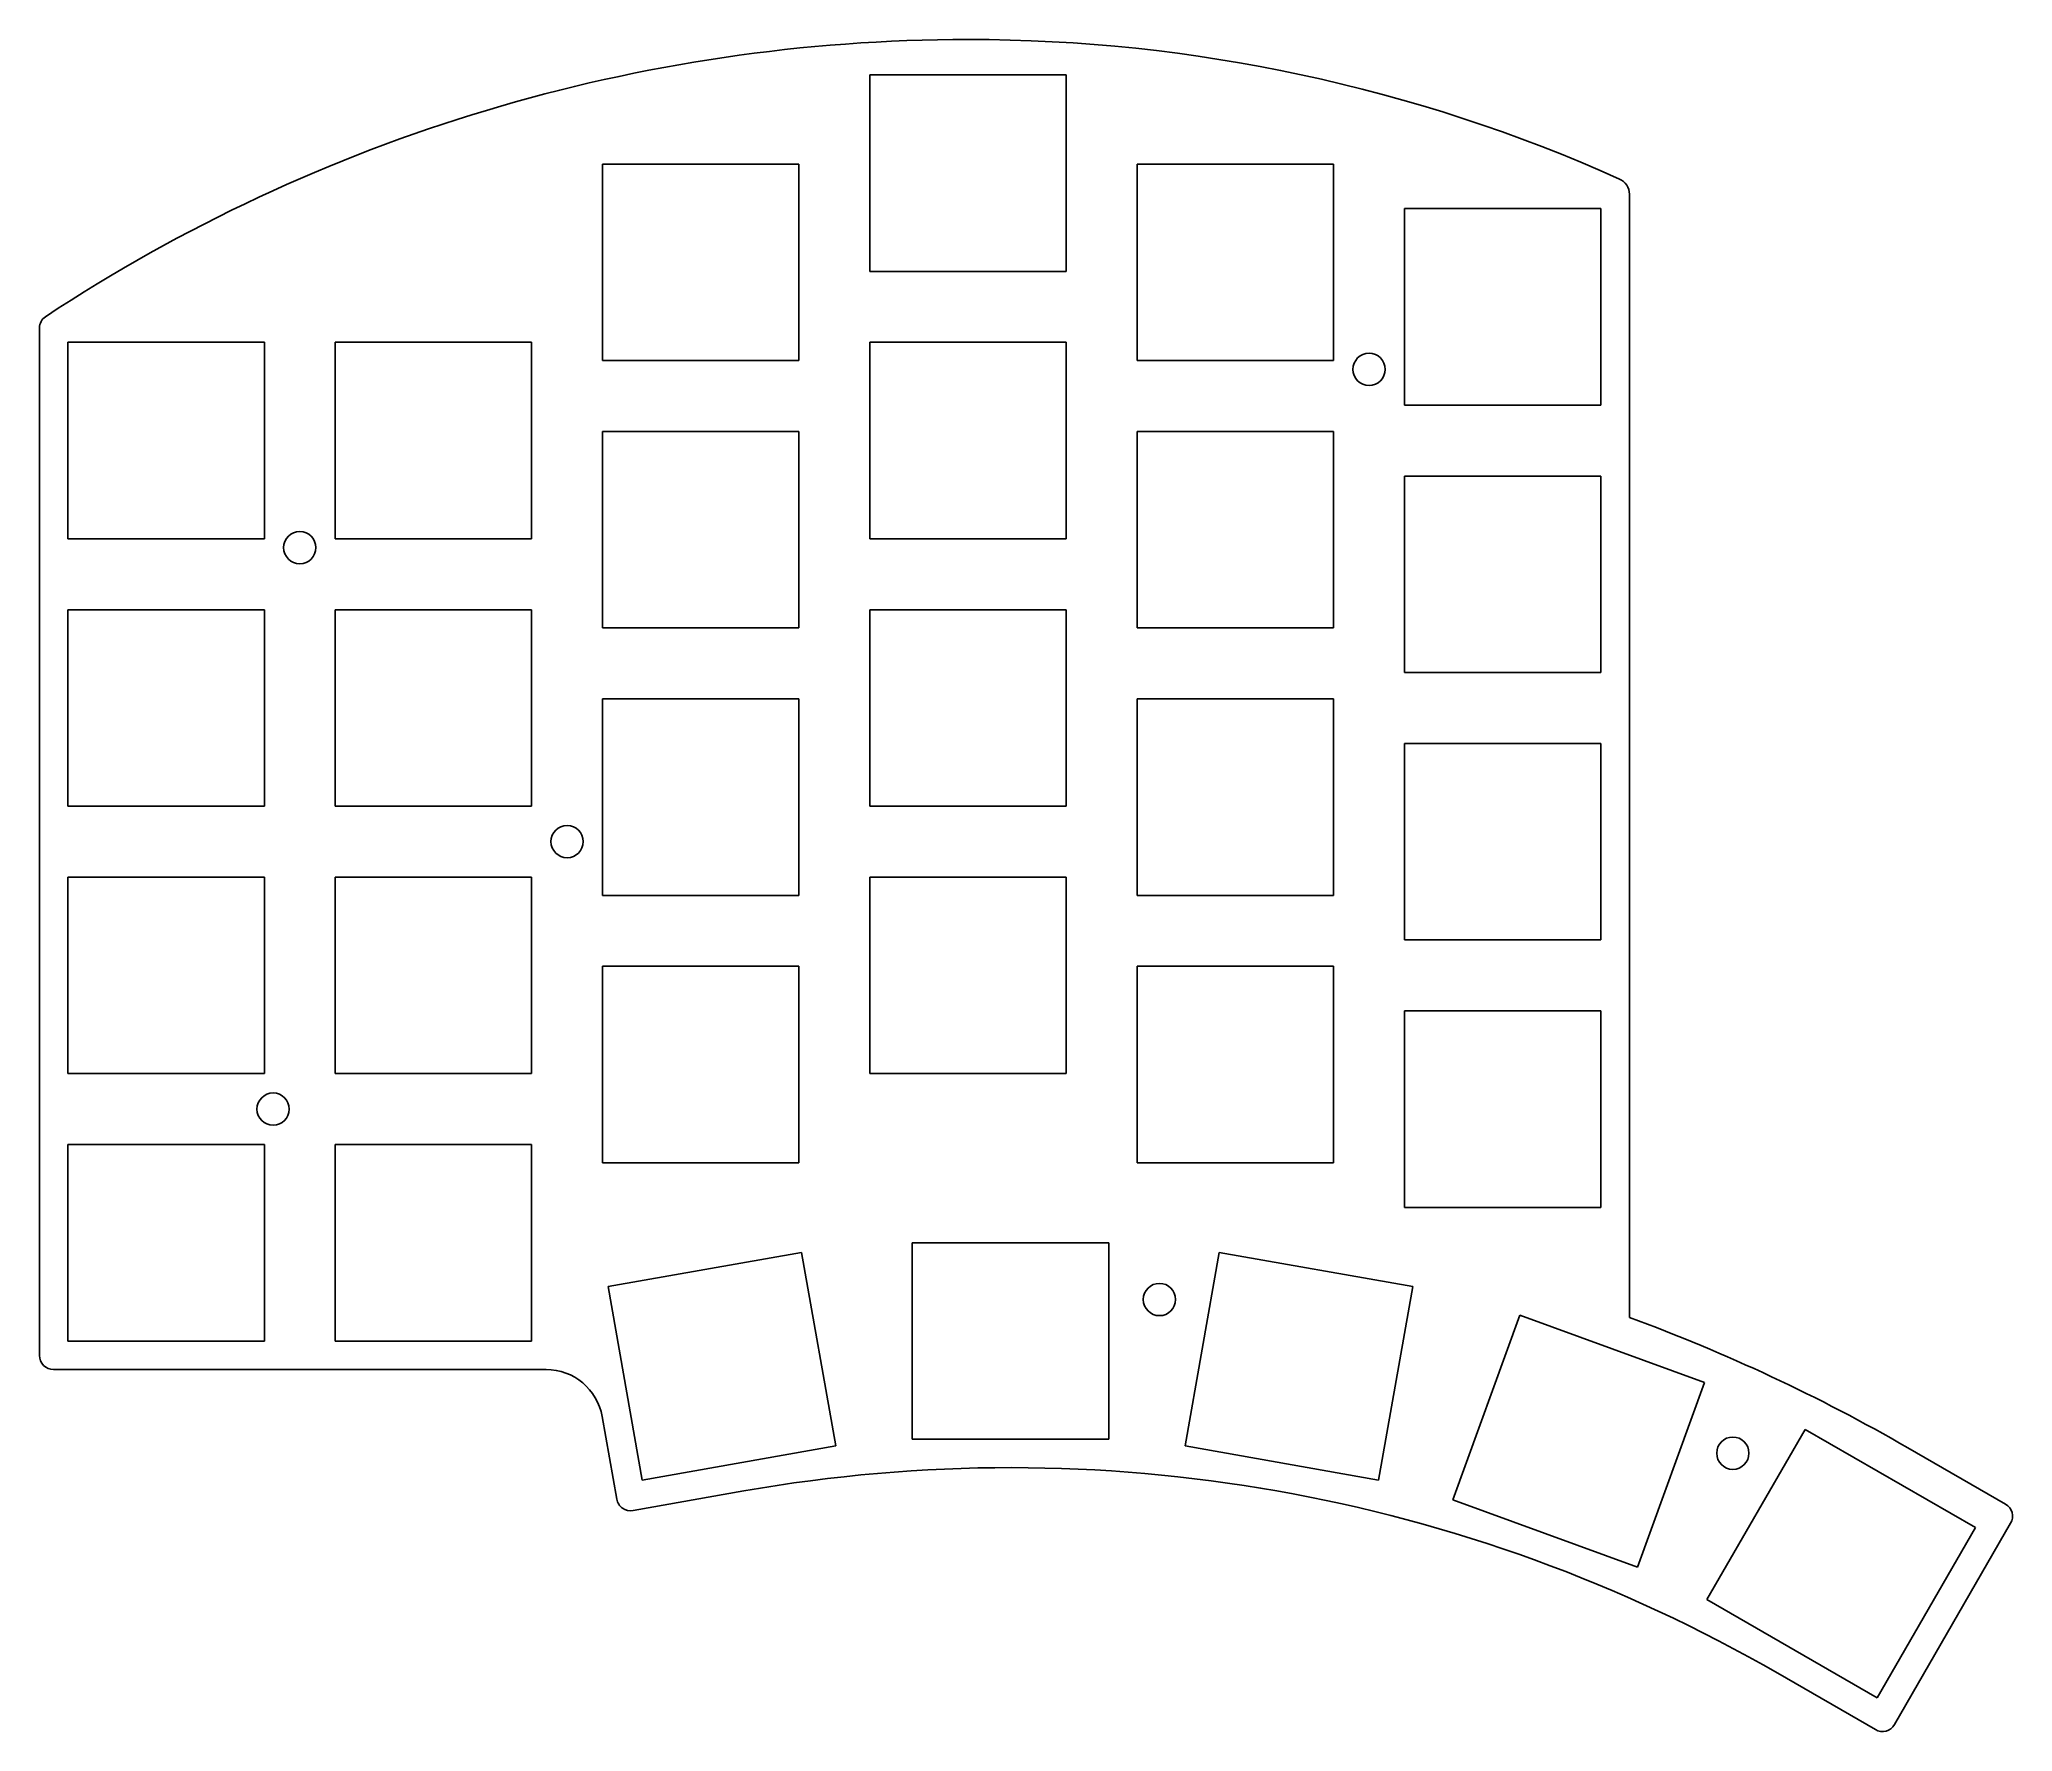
# Model space of a CAD drawing. Extents: x 34 to 174, y -156 to -36.
import ezdxf

# ---------------------------------------------------------------- set-up
doc = ezdxf.new("R2010")
doc.units = 0
doc.layers.add('Solid', color=7, linetype='CONTINUOUS')

msp = doc.modelspace()

# ---------------------------------------------------------------- linework, layer by layer
at = {"layer": 'Solid'}
for p, q in [((99.7959, -35.8686), (99.7959, -35.8686, 1.6)), ((99.7959, -35.8686), (99.7959, -35.8686, 1.6)), ((92.796, -38.3934), (106.796, -38.3934)), ((92.796, -52.3934), (92.796, -38.3934)), ((92.796, -38.3934, 1.6), (106.796, -38.3934, 1.6)), ((92.796, -52.3934, 1.6), (92.796, -38.3934, 1.6)), ((92.796, -38.3934), (92.796, -38.3934, 1.6)), ((92.796, -38.3934, 1.6), (106.796, -38.3934, 1.6)), ((92.796, -38.3934), (106.796, -38.3934)), ((92.796, -52.3934, 1.6), (92.796, -38.3934, 1.6)), ((92.796, -38.3934), (92.796, -38.3934, 1.6)), ((92.796, -52.3934), (92.796, -38.3934)), ((106.796, -38.3934), (106.796, -52.3934)), ((106.796, -38.3934, 1.6), (106.796, -52.3934, 1.6)), ((106.796, -38.3934), (106.796, -38.3934, 1.6)), ((106.796, -38.3934), (106.796, -38.3934, 1.6)), ((106.796, -38.3934, 1.6), (106.796, -52.3934, 1.6)), ((106.796, -38.3934), (106.796, -52.3934)), ((73.746, -44.7434), (73.746, -58.7434)), ((87.746, -44.7434), (73.746, -44.7434)), ((73.746, -44.7434, 1.6), (73.746, -58.7434, 1.6)), ((87.746, -44.7434, 1.6), (73.746, -44.7434, 1.6)), ((73.746, -44.7434), (73.746, -44.7434, 1.6)), ((73.746, -44.7434, 1.6), (73.746, -58.7434, 1.6)), ((73.746, -44.7434), (73.746, -58.7434)), ((87.746, -44.7434, 1.6), (73.746, -44.7434, 1.6)), ((73.746, -44.7434), (73.746, -44.7434, 1.6)), ((87.746, -44.7434), (73.746, -44.7434)), ((87.746, -58.7434), (87.746, -44.7434)), ((87.746, -58.7434, 1.6), (87.746, -44.7434, 1.6)), ((87.746, -58.7434, 1.6), (87.746, -44.7434, 1.6)), ((87.746, -44.7434), (87.746, -44.7434, 1.6)), ((87.746, -58.7434), (87.746, -44.7434)), ((87.746, -44.7434), (87.746, -44.7434, 1.6)), ((111.846, -44.7439), (125.846, -44.7439)), ((111.846, -58.7439), (111.846, -44.7439)), ((111.846, -44.7439, 1.6), (125.846, -44.7439, 1.6)), ((111.846, -58.7439, 1.6), (111.846, -44.7439, 1.6)), ((111.846, -44.7439), (111.846, -44.7439, 1.6)), ((111.846, -44.7439, 1.6), (125.846, -44.7439, 1.6)), ((111.846, -44.7439), (125.846, -44.7439)), ((111.846, -58.7439, 1.6), (111.846, -44.7439, 1.6)), ((111.846, -44.7439), (111.846, -44.7439, 1.6)), ((111.846, -58.7439), (111.846, -44.7439)), ((125.846, -44.7439), (125.846, -58.7439)), ((125.846, -44.7439, 1.6), (125.846, -58.7439, 1.6)), ((125.846, -44.7439), (125.846, -44.7439, 1.6)), ((125.846, -44.7439), (125.846, -44.7439, 1.6)), ((125.846, -44.7439, 1.6), (125.846, -58.7439, 1.6)), ((125.846, -44.7439), (125.846, -58.7439)), ((146.212, -45.8095), (146.212, -45.8095, 1.6)), ((146.212, -45.8095), (146.212, -45.8095, 1.6)), ((146.923, -46.894), (146.923, -126.913)), ((146.923, -46.894, 1.6), (146.923, -126.913, 1.6)), ((146.923, -46.894), (146.923, -46.894, 1.6)), ((146.923, -46.894), (146.923, -46.894, 1.6)), ((146.923, -46.894, 1.6), (146.923, -126.913, 1.6)), ((146.923, -46.894), (146.923, -126.913)), ((144.896, -47.9194), (130.896, -47.9194)), ((130.896, -47.9194), (130.896, -61.9194)), ((144.896, -47.9194, 1.6), (130.896, -47.9194, 1.6)), ((130.896, -47.9194, 1.6), (130.896, -61.9194, 1.6)), ((144.896, -47.9194, 1.6), (130.896, -47.9194, 1.6)), ((130.896, -47.9194), (130.896, -47.9194, 1.6)), ((144.896, -47.9194), (130.896, -47.9194)), ((130.896, -47.9194), (130.896, -47.9194, 1.6)), ((130.896, -47.9194, 1.6), (130.896, -61.9194, 1.6)), ((130.896, -47.9194), (130.896, -61.9194)), ((144.896, -61.9194), (144.896, -47.9194)), ((144.896, -61.9194, 1.6), (144.896, -47.9194, 1.6)), ((144.896, -47.9194), (144.896, -47.9194, 1.6)), ((144.896, -61.9194, 1.6), (144.896, -47.9194, 1.6)), ((144.896, -47.9194), (144.896, -47.9194, 1.6)), ((144.896, -61.9194), (144.896, -47.9194)), ((106.796, -52.3934), (92.796, -52.3934)), ((106.796, -52.3934, 1.6), (92.796, -52.3934, 1.6)), ((92.796, -52.3934), (92.796, -52.3934, 1.6)), ((106.796, -52.3934, 1.6), (92.796, -52.3934, 1.6)), ((92.796, -52.3934), (92.796, -52.3934, 1.6)), ((106.796, -52.3934), (92.796, -52.3934)), ((106.796, -52.3934), (106.796, -52.3934, 1.6)), ((106.796, -52.3934), (106.796, -52.3934, 1.6)), ((34.0408, -55.6185), (34.0408, -55.6185, 1.6)), ((34.0408, -55.6185), (34.0408, -55.6185, 1.6)), ((33.6208, -129.618), (33.6208, -56.4185)), ((33.6208, -129.618, 1.6), (33.6208, -56.4185, 1.6)), ((33.6208, -129.618, 1.6), (33.6208, -56.4185, 1.6)), ((33.6208, -56.4185), (33.6208, -56.4185, 1.6)), ((33.6208, -129.618), (33.6208, -56.4185)), ((33.6208, -56.4185), (33.6208, -56.4185, 1.6)), ((35.646, -57.4434), (35.646, -71.4434)), ((49.646, -57.4434), (35.646, -57.4434)), ((35.646, -57.4434, 1.6), (35.646, -71.4434, 1.6)), ((49.646, -57.4434, 1.6), (35.646, -57.4434, 1.6)), ((49.646, -57.4434, 1.6), (35.646, -57.4434, 1.6)), ((35.646, -57.4434), (35.646, -57.4434, 1.6)), ((49.646, -57.4434), (35.646, -57.4434)), ((35.646, -57.4434), (35.646, -57.4434, 1.6)), ((35.646, -57.4434, 1.6), (35.646, -71.4434, 1.6)), ((35.646, -57.4434), (35.646, -71.4434)), ((49.646, -71.4434), (49.646, -57.4434)), ((49.646, -71.4434, 1.6), (49.646, -57.4434, 1.6)), ((49.646, -71.4434, 1.6), (49.646, -57.4434, 1.6)), ((49.646, -57.4434), (49.646, -57.4434, 1.6)), ((49.646, -71.4434), (49.646, -57.4434)), ((49.646, -57.4434), (49.646, -57.4434, 1.6)), ((68.696, -57.4434), (54.696, -57.4434)), ((54.696, -57.4434), (54.696, -71.4434)), ((68.696, -57.4434, 1.6), (54.696, -57.4434, 1.6)), ((54.696, -57.4434, 1.6), (54.696, -71.4434, 1.6)), ((68.696, -57.4434, 1.6), (54.696, -57.4434, 1.6)), ((54.696, -57.4434), (54.696, -57.4434, 1.6)), ((68.696, -57.4434), (54.696, -57.4434)), ((54.696, -57.4434), (54.696, -57.4434, 1.6)), ((54.696, -57.4434, 1.6), (54.696, -71.4434, 1.6)), ((54.696, -57.4434), (54.696, -71.4434)), ((68.696, -71.4434), (68.696, -57.4434)), ((68.696, -71.4434, 1.6), (68.696, -57.4434, 1.6)), ((68.696, -57.4434), (68.696, -57.4434, 1.6)), ((68.696, -71.4434, 1.6), (68.696, -57.4434, 1.6)), ((68.696, -57.4434), (68.696, -57.4434, 1.6)), ((68.696, -71.4434), (68.696, -57.4434)), ((92.796, -57.4434), (92.796, -71.4434)), ((106.796, -57.4434), (92.796, -57.4434)), ((92.796, -57.4434, 1.6), (92.796, -71.4434, 1.6)), ((106.796, -57.4434, 1.6), (92.796, -57.4434, 1.6)), ((92.796, -57.4434), (92.796, -57.4434, 1.6)), ((92.796, -57.4434, 1.6), (92.796, -71.4434, 1.6)), ((92.796, -57.4434), (92.796, -71.4434)), ((106.796, -57.4434, 1.6), (92.796, -57.4434, 1.6)), ((92.796, -57.4434), (92.796, -57.4434, 1.6)), ((106.796, -57.4434), (92.796, -57.4434)), ((106.796, -71.4434), (106.796, -57.4434)), ((106.796, -71.4434, 1.6), (106.796, -57.4434, 1.6)), ((106.796, -71.4434, 1.6), (106.796, -57.4434, 1.6)), ((106.796, -57.4434), (106.796, -57.4434, 1.6)), ((106.796, -71.4434), (106.796, -57.4434)), ((106.796, -57.4434), (106.796, -57.4434, 1.6)), ((73.746, -58.7434), (87.746, -58.7434)), ((73.746, -58.7434, 1.6), (87.746, -58.7434, 1.6)), ((73.746, -58.7434), (73.746, -58.7434, 1.6)), ((73.746, -58.7434), (73.746, -58.7434, 1.6)), ((73.746, -58.7434, 1.6), (87.746, -58.7434, 1.6)), ((73.746, -58.7434), (87.746, -58.7434)), ((87.746, -58.7434), (87.746, -58.7434, 1.6)), ((87.746, -58.7434), (87.746, -58.7434, 1.6)), ((125.846, -58.7439), (111.846, -58.7439)), ((125.846, -58.7439, 1.6), (111.846, -58.7439, 1.6)), ((111.846, -58.7439), (111.846, -58.7439, 1.6)), ((125.846, -58.7439, 1.6), (111.846, -58.7439, 1.6)), ((111.846, -58.7439), (111.846, -58.7439, 1.6)), ((125.846, -58.7439), (111.846, -58.7439)), ((125.846, -58.7439), (125.846, -58.7439, 1.6)), ((125.846, -58.7439), (125.846, -58.7439, 1.6)), ((129.521, -59.3694), (129.521, -59.3694, 1.6)), ((129.521, -59.3694), (129.521, -59.3694, 1.6)), ((130.896, -61.9194), (144.896, -61.9194)), ((130.896, -61.9194, 1.6), (144.896, -61.9194, 1.6)), ((130.896, -61.9194), (130.896, -61.9194, 1.6)), ((130.896, -61.9194), (130.896, -61.9194, 1.6)), ((130.896, -61.9194, 1.6), (144.896, -61.9194, 1.6)), ((130.896, -61.9194), (144.896, -61.9194)), ((144.896, -61.9194), (144.896, -61.9194, 1.6)), ((144.896, -61.9194), (144.896, -61.9194, 1.6)), ((87.746, -63.7934), (73.746, -63.7934)), ((73.746, -63.7934), (73.746, -77.7934)), ((87.746, -63.7934, 1.6), (73.746, -63.7934, 1.6)), ((73.746, -63.7934, 1.6), (73.746, -77.7934, 1.6)), ((87.746, -63.7934, 1.6), (73.746, -63.7934, 1.6)), ((73.746, -63.7934), (73.746, -63.7934, 1.6)), ((87.746, -63.7934), (73.746, -63.7934)), ((73.746, -63.7934), (73.746, -63.7934, 1.6)), ((73.746, -63.7934, 1.6), (73.746, -77.7934, 1.6)), ((73.746, -63.7934), (73.746, -77.7934)), ((87.746, -77.7934), (87.746, -63.7934)), ((87.746, -77.7934, 1.6), (87.746, -63.7934, 1.6)), ((87.746, -63.7934), (87.746, -63.7934, 1.6)), ((87.746, -77.7934, 1.6), (87.746, -63.7934, 1.6)), ((87.746, -63.7934), (87.746, -63.7934, 1.6)), ((87.746, -77.7934), (87.746, -63.7934)), ((111.846, -63.7939), (111.846, -77.7939)), ((125.846, -63.7939), (111.846, -63.7939)), ((111.846, -63.7939, 1.6), (111.846, -77.7939, 1.6)), ((125.846, -63.7939, 1.6), (111.846, -63.7939, 1.6)), ((111.846, -63.7939), (111.846, -63.7939, 1.6)), ((111.846, -63.7939, 1.6), (111.846, -77.7939, 1.6)), ((111.846, -63.7939), (111.846, -77.7939)), ((125.846, -63.7939, 1.6), (111.846, -63.7939, 1.6)), ((111.846, -63.7939), (111.846, -63.7939, 1.6)), ((125.846, -63.7939), (111.846, -63.7939)), ((125.846, -77.7939), (125.846, -63.7939)), ((125.846, -77.7939, 1.6), (125.846, -63.7939, 1.6)), ((125.846, -77.7939, 1.6), (125.846, -63.7939, 1.6)), ((125.846, -63.7939), (125.846, -63.7939, 1.6)), ((125.846, -77.7939), (125.846, -63.7939)), ((125.846, -63.7939), (125.846, -63.7939, 1.6)), ((144.896, -66.9694), (130.896, -66.9694)), ((130.896, -66.9694), (130.896, -80.9694)), ((144.896, -66.9694, 1.6), (130.896, -66.9694, 1.6)), ((130.896, -66.9694, 1.6), (130.896, -80.9694, 1.6)), ((144.896, -66.9694, 1.6), (130.896, -66.9694, 1.6)), ((130.896, -66.9694), (130.896, -66.9694, 1.6)), ((144.896, -66.9694), (130.896, -66.9694)), ((130.896, -66.9694), (130.896, -66.9694, 1.6)), ((130.896, -66.9694, 1.6), (130.896, -80.9694, 1.6)), ((130.896, -66.9694), (130.896, -80.9694)), ((144.896, -80.9694), (144.896, -66.9694)), ((144.896, -80.9694, 1.6), (144.896, -66.9694, 1.6)), ((144.896, -66.9694), (144.896, -66.9694, 1.6)), ((144.896, -80.9694, 1.6), (144.896, -66.9694, 1.6)), ((144.896, -66.9694), (144.896, -66.9694, 1.6)), ((144.896, -80.9694), (144.896, -66.9694)), ((35.646, -71.4434), (49.646, -71.4434)), ((35.646, -71.4434, 1.6), (49.646, -71.4434, 1.6)), ((35.646, -71.4434), (35.646, -71.4434, 1.6)), ((35.646, -71.4434, 1.6), (49.646, -71.4434, 1.6)), ((35.646, -71.4434), (49.646, -71.4434)), ((35.646, -71.4434), (35.646, -71.4434, 1.6)), ((49.646, -71.4434), (49.646, -71.4434, 1.6)), ((49.646, -71.4434), (49.646, -71.4434, 1.6)), ((54.696, -71.4434), (68.696, -71.4434)), ((54.696, -71.4434, 1.6), (68.696, -71.4434, 1.6)), ((54.696, -71.4434), (54.696, -71.4434, 1.6)), ((54.696, -71.4434), (54.696, -71.4434, 1.6)), ((54.696, -71.4434, 1.6), (68.696, -71.4434, 1.6)), ((54.696, -71.4434), (68.696, -71.4434)), ((68.696, -71.4434), (68.696, -71.4434, 1.6)), ((68.696, -71.4434), (68.696, -71.4434, 1.6)), ((92.796, -71.4434), (106.796, -71.4434)), ((92.796, -71.4434, 1.6), (106.796, -71.4434, 1.6)), ((92.796, -71.4434), (92.796, -71.4434, 1.6)), ((92.796, -71.4434), (92.796, -71.4434, 1.6)), ((92.796, -71.4434, 1.6), (106.796, -71.4434, 1.6)), ((92.796, -71.4434), (106.796, -71.4434)), ((106.796, -71.4434), (106.796, -71.4434, 1.6)), ((106.796, -71.4434), (106.796, -71.4434, 1.6)), ((53.321, -72.0684), (53.321, -72.0684, 1.6)), ((53.321, -72.0684), (53.321, -72.0684, 1.6)), ((35.646, -76.4934), (35.646, -90.4934)), ((49.646, -76.4934), (35.646, -76.4934)), ((35.646, -76.4934, 1.6), (35.646, -90.4934, 1.6)), ((49.646, -76.4934, 1.6), (35.646, -76.4934, 1.6)), ((49.646, -76.4934, 1.6), (35.646, -76.4934, 1.6)), ((35.646, -76.4934), (35.646, -76.4934, 1.6)), ((49.646, -76.4934), (35.646, -76.4934)), ((35.646, -76.4934), (35.646, -76.4934, 1.6)), ((35.646, -76.4934, 1.6), (35.646, -90.4934, 1.6)), ((35.646, -76.4934), (35.646, -90.4934)), ((49.646, -90.4934), (49.646, -76.4934)), ((49.646, -90.4934, 1.6), (49.646, -76.4934, 1.6)), ((49.646, -90.4934, 1.6), (49.646, -76.4934, 1.6)), ((49.646, -76.4934), (49.646, -76.4934, 1.6)), ((49.646, -90.4934), (49.646, -76.4934)), ((49.646, -76.4934), (49.646, -76.4934, 1.6)), ((54.696, -76.4934), (54.696, -90.4934)), ((68.696, -76.4934), (54.696, -76.4934)), ((54.696, -76.4934, 1.6), (54.696, -90.4934, 1.6)), ((68.696, -76.4934, 1.6), (54.696, -76.4934, 1.6)), ((68.696, -76.4934, 1.6), (54.696, -76.4934, 1.6)), ((54.696, -76.4934), (54.696, -76.4934, 1.6)), ((68.696, -76.4934), (54.696, -76.4934)), ((54.696, -76.4934), (54.696, -76.4934, 1.6)), ((54.696, -76.4934, 1.6), (54.696, -90.4934, 1.6)), ((54.696, -76.4934), (54.696, -90.4934)), ((68.696, -90.4934), (68.696, -76.4934)), ((68.696, -90.4934, 1.6), (68.696, -76.4934, 1.6)), ((68.696, -90.4934, 1.6), (68.696, -76.4934, 1.6)), ((68.696, -76.4934), (68.696, -76.4934, 1.6)), ((68.696, -90.4934), (68.696, -76.4934)), ((68.696, -76.4934), (68.696, -76.4934, 1.6)), ((106.796, -76.4934), (92.796, -76.4934)), ((92.796, -76.4934), (92.796, -90.4934)), ((106.796, -76.4934, 1.6), (92.796, -76.4934, 1.6)), ((92.796, -76.4934, 1.6), (92.796, -90.4934, 1.6)), ((106.796, -76.4934, 1.6), (92.796, -76.4934, 1.6)), ((92.796, -76.4934), (92.796, -76.4934, 1.6)), ((106.796, -76.4934), (92.796, -76.4934)), ((92.796, -76.4934), (92.796, -76.4934, 1.6)), ((92.796, -76.4934, 1.6), (92.796, -90.4934, 1.6)), ((92.796, -76.4934), (92.796, -90.4934)), ((106.796, -90.4934), (106.796, -76.4934)), ((106.796, -90.4934, 1.6), (106.796, -76.4934, 1.6)), ((106.796, -76.4934), (106.796, -76.4934, 1.6)), ((106.796, -90.4934, 1.6), (106.796, -76.4934, 1.6)), ((106.796, -76.4934), (106.796, -76.4934, 1.6)), ((106.796, -90.4934), (106.796, -76.4934)), ((73.746, -77.7934), (87.746, -77.7934)), ((73.746, -77.7934, 1.6), (87.746, -77.7934, 1.6)), ((73.746, -77.7934), (73.746, -77.7934, 1.6)), ((73.746, -77.7934), (73.746, -77.7934, 1.6)), ((73.746, -77.7934, 1.6), (87.746, -77.7934, 1.6)), ((73.746, -77.7934), (87.746, -77.7934)), ((87.746, -77.7934), (87.746, -77.7934, 1.6)), ((87.746, -77.7934), (87.746, -77.7934, 1.6)), ((111.846, -77.7939), (125.846, -77.7939)), ((111.846, -77.7939, 1.6), (125.846, -77.7939, 1.6)), ((111.846, -77.7939), (111.846, -77.7939, 1.6)), ((111.846, -77.7939), (111.846, -77.7939, 1.6)), ((111.846, -77.7939, 1.6), (125.846, -77.7939, 1.6)), ((111.846, -77.7939), (125.846, -77.7939)), ((125.846, -77.7939), (125.846, -77.7939, 1.6)), ((125.846, -77.7939), (125.846, -77.7939, 1.6)), ((130.896, -80.9694), (144.896, -80.9694)), ((130.896, -80.9694, 1.6), (144.896, -80.9694, 1.6)), ((130.896, -80.9694), (130.896, -80.9694, 1.6)), ((130.896, -80.9694), (130.896, -80.9694, 1.6)), ((130.896, -80.9694, 1.6), (144.896, -80.9694, 1.6)), ((130.896, -80.9694), (144.896, -80.9694)), ((144.896, -80.9694), (144.896, -80.9694, 1.6)), ((144.896, -80.9694), (144.896, -80.9694, 1.6)), ((87.746, -82.8434), (73.746, -82.8434)), ((73.746, -82.8434), (73.746, -96.8434)), ((87.746, -82.8434, 1.6), (73.746, -82.8434, 1.6)), ((73.746, -82.8434, 1.6), (73.746, -96.8434, 1.6)), ((87.746, -82.8434, 1.6), (73.746, -82.8434, 1.6)), ((73.746, -82.8434), (73.746, -82.8434, 1.6)), ((87.746, -82.8434), (73.746, -82.8434)), ((73.746, -82.8434), (73.746, -82.8434, 1.6)), ((73.746, -82.8434, 1.6), (73.746, -96.8434, 1.6)), ((73.746, -82.8434), (73.746, -96.8434)), ((87.746, -96.8434), (87.746, -82.8434)), ((87.746, -96.8434, 1.6), (87.746, -82.8434, 1.6)), ((87.746, -82.8434), (87.746, -82.8434, 1.6)), ((87.746, -96.8434, 1.6), (87.746, -82.8434, 1.6)), ((87.746, -82.8434), (87.746, -82.8434, 1.6)), ((87.746, -96.8434), (87.746, -82.8434)), ((111.846, -82.8434), (111.846, -96.8434)), ((125.846, -82.8434), (111.846, -82.8434)), ((111.846, -82.8434, 1.6), (111.846, -96.8434, 1.6)), ((125.846, -82.8434, 1.6), (111.846, -82.8434, 1.6)), ((111.846, -82.8434), (111.846, -82.8434, 1.6)), ((111.846, -82.8434, 1.6), (111.846, -96.8434, 1.6)), ((111.846, -82.8434), (111.846, -96.8434)), ((125.846, -82.8434, 1.6), (111.846, -82.8434, 1.6)), ((111.846, -82.8434), (111.846, -82.8434, 1.6)), ((125.846, -82.8434), (111.846, -82.8434)), ((125.846, -96.8434), (125.846, -82.8434)), ((125.846, -96.8434, 1.6), (125.846, -82.8434, 1.6)), ((125.846, -96.8434, 1.6), (125.846, -82.8434, 1.6)), ((125.846, -82.8434), (125.846, -82.8434, 1.6)), ((125.846, -96.8434), (125.846, -82.8434)), ((125.846, -82.8434), (125.846, -82.8434, 1.6)), ((130.896, -100.018), (130.896, -86.0184)), ((130.896, -86.0184), (144.896, -86.0184)), ((130.896, -100.018, 1.6), (130.896, -86.0184, 1.6)), ((130.896, -86.0184, 1.6), (144.896, -86.0184, 1.6)), ((130.896, -86.0184), (130.896, -86.0184, 1.6)), ((130.896, -86.0184, 1.6), (144.896, -86.0184, 1.6)), ((130.896, -86.0184), (144.896, -86.0184)), ((130.896, -100.018, 1.6), (130.896, -86.0184, 1.6)), ((130.896, -86.0184), (130.896, -86.0184, 1.6)), ((130.896, -100.018), (130.896, -86.0184)), ((144.896, -86.0184), (144.896, -100.018)), ((144.896, -86.0184, 1.6), (144.896, -100.018, 1.6)), ((144.896, -86.0184), (144.896, -86.0184, 1.6)), ((144.896, -86.0184, 1.6), (144.896, -100.018, 1.6)), ((144.896, -86.0184), (144.896, -100.018)), ((144.896, -86.0184), (144.896, -86.0184, 1.6)), ((35.646, -90.4934), (49.646, -90.4934)), ((35.646, -90.4934, 1.6), (49.646, -90.4934, 1.6)), ((35.646, -90.4934), (35.646, -90.4934, 1.6)), ((35.646, -90.4934, 1.6), (49.646, -90.4934, 1.6)), ((35.646, -90.4934), (49.646, -90.4934)), ((35.646, -90.4934), (35.646, -90.4934, 1.6)), ((49.646, -90.4934), (49.646, -90.4934, 1.6)), ((49.646, -90.4934), (49.646, -90.4934, 1.6)), ((54.696, -90.4934), (68.696, -90.4934)), ((54.696, -90.4934, 1.6), (68.696, -90.4934, 1.6)), ((54.696, -90.4934), (54.696, -90.4934, 1.6)), ((54.696, -90.4934, 1.6), (68.696, -90.4934, 1.6)), ((54.696, -90.4934), (68.696, -90.4934)), ((54.696, -90.4934), (54.696, -90.4934, 1.6)), ((68.696, -90.4934), (68.696, -90.4934, 1.6)), ((68.696, -90.4934), (68.696, -90.4934, 1.6)), ((92.796, -90.4934), (106.796, -90.4934)), ((92.796, -90.4934, 1.6), (106.796, -90.4934, 1.6)), ((92.796, -90.4934), (92.796, -90.4934, 1.6)), ((92.796, -90.4934), (92.796, -90.4934, 1.6)), ((92.796, -90.4934, 1.6), (106.796, -90.4934, 1.6)), ((92.796, -90.4934), (106.796, -90.4934)), ((106.796, -90.4934), (106.796, -90.4934, 1.6)), ((106.796, -90.4934), (106.796, -90.4934, 1.6)), ((72.3714, -93.0119), (72.3714, -93.0119, 1.6)), ((72.3714, -93.0119), (72.3714, -93.0119, 1.6)), ((49.646, -95.5434), (35.646, -95.5434)), ((35.646, -95.5434), (35.646, -109.543)), ((49.646, -95.5434, 1.6), (35.646, -95.5434, 1.6)), ((35.646, -95.5434, 1.6), (35.646, -109.543, 1.6)), ((49.646, -95.5434, 1.6), (35.646, -95.5434, 1.6)), ((35.646, -95.5434), (35.646, -95.5434, 1.6)), ((49.646, -95.5434), (35.646, -95.5434)), ((35.646, -95.5434), (35.646, -95.5434, 1.6)), ((35.646, -95.5434, 1.6), (35.646, -109.543, 1.6)), ((35.646, -95.5434), (35.646, -109.543)), ((49.646, -109.543), (49.646, -95.5434)), ((49.646, -109.543, 1.6), (49.646, -95.5434, 1.6)), ((49.646, -95.5434), (49.646, -95.5434, 1.6)), ((49.646, -109.543, 1.6), (49.646, -95.5434, 1.6)), ((49.646, -95.5434), (49.646, -95.5434, 1.6)), ((49.646, -109.543), (49.646, -95.5434)), ((54.696, -109.543), (54.696, -95.5434)), ((54.696, -95.5434), (68.696, -95.5434)), ((54.696, -109.543, 1.6), (54.696, -95.5434, 1.6)), ((54.696, -95.5434, 1.6), (68.696, -95.5434, 1.6)), ((54.696, -95.5434), (54.696, -95.5434, 1.6)), ((54.696, -95.5434, 1.6), (68.696, -95.5434, 1.6)), ((54.696, -95.5434), (68.696, -95.5434)), ((54.696, -109.543, 1.6), (54.696, -95.5434, 1.6)), ((54.696, -95.5434), (54.696, -95.5434, 1.6)), ((54.696, -109.543), (54.696, -95.5434)), ((68.696, -95.5434), (68.696, -109.543)), ((68.696, -95.5434, 1.6), (68.696, -109.543, 1.6)), ((68.696, -95.5434), (68.696, -95.5434, 1.6)), ((68.696, -95.5434, 1.6), (68.696, -109.543, 1.6)), ((68.696, -95.5434), (68.696, -109.543)), ((68.696, -95.5434), (68.696, -95.5434, 1.6)), ((92.796, -95.5434), (92.796, -109.543)), ((106.796, -95.5434), (92.796, -95.5434)), ((92.796, -95.5434, 1.6), (92.796, -109.543, 1.6)), ((106.796, -95.5434, 1.6), (92.796, -95.5434, 1.6)), ((92.796, -95.5434), (92.796, -95.5434, 1.6)), ((92.796, -95.5434, 1.6), (92.796, -109.543, 1.6)), ((92.796, -95.5434), (92.796, -109.543)), ((106.796, -95.5434, 1.6), (92.796, -95.5434, 1.6)), ((92.796, -95.5434), (92.796, -95.5434, 1.6)), ((106.796, -95.5434), (92.796, -95.5434)), ((106.796, -109.543), (106.796, -95.5434)), ((106.796, -109.543, 1.6), (106.796, -95.5434, 1.6)), ((106.796, -109.543, 1.6), (106.796, -95.5434, 1.6)), ((106.796, -95.5434), (106.796, -95.5434, 1.6)), ((106.796, -109.543), (106.796, -95.5434)), ((106.796, -95.5434), (106.796, -95.5434, 1.6)), ((73.746, -96.8434), (87.746, -96.8434)), ((73.746, -96.8434, 1.6), (87.746, -96.8434, 1.6)), ((73.746, -96.8434), (73.746, -96.8434, 1.6)), ((73.746, -96.8434), (73.746, -96.8434, 1.6)), ((73.746, -96.8434, 1.6), (87.746, -96.8434, 1.6)), ((73.746, -96.8434), (87.746, -96.8434)), ((87.746, -96.8434), (87.746, -96.8434, 1.6)), ((87.746, -96.8434), (87.746, -96.8434, 1.6)), ((111.846, -96.8434), (125.846, -96.8434)), ((111.846, -96.8434, 1.6), (125.846, -96.8434, 1.6)), ((111.846, -96.8434), (111.846, -96.8434, 1.6)), ((111.846, -96.8434), (111.846, -96.8434, 1.6)), ((111.846, -96.8434, 1.6), (125.846, -96.8434, 1.6)), ((111.846, -96.8434), (125.846, -96.8434)), ((125.846, -96.8434), (125.846, -96.8434, 1.6)), ((125.846, -96.8434), (125.846, -96.8434, 1.6)), ((144.896, -100.018), (130.896, -100.018)), ((144.896, -100.018, 1.6), (130.896, -100.018, 1.6)), ((130.896, -100.018), (130.896, -100.018, 1.6)), ((144.896, -100.018, 1.6), (130.896, -100.018, 1.6)), ((130.896, -100.018), (130.896, -100.018, 1.6)), ((144.896, -100.018), (130.896, -100.018)), ((144.896, -100.018), (144.896, -100.018, 1.6)), ((144.896, -100.018), (144.896, -100.018, 1.6)), ((73.746, -115.893), (73.746, -101.893)), ((73.746, -101.893), (87.746, -101.893)), ((73.746, -115.893, 1.6), (73.746, -101.893, 1.6)), ((73.746, -101.893, 1.6), (87.746, -101.893, 1.6)), ((73.746, -101.893), (73.746, -101.893, 1.6)), ((73.746, -101.893, 1.6), (87.746, -101.893, 1.6)), ((73.746, -101.893), (87.746, -101.893)), ((73.746, -115.893, 1.6), (73.746, -101.893, 1.6)), ((73.746, -101.893), (73.746, -101.893, 1.6)), ((73.746, -115.893), (73.746, -101.893)), ((87.746, -101.893), (87.746, -115.893)), ((87.746, -101.893, 1.6), (87.746, -115.893, 1.6)), ((87.746, -101.893), (87.746, -101.893, 1.6)), ((87.746, -101.893, 1.6), (87.746, -115.893, 1.6)), ((87.746, -101.893), (87.746, -115.893)), ((87.746, -101.893), (87.746, -101.893, 1.6)), ((111.846, -101.893), (111.846, -115.893)), ((125.846, -101.893), (111.846, -101.893)), ((111.846, -101.893, 1.6), (111.846, -115.893, 1.6)), ((125.846, -101.893, 1.6), (111.846, -101.893, 1.6)), ((125.846, -101.893, 1.6), (111.846, -101.893, 1.6)), ((111.846, -101.893), (111.846, -101.893, 1.6)), ((125.846, -101.893), (111.846, -101.893)), ((111.846, -101.893), (111.846, -101.893, 1.6)), ((111.846, -101.893, 1.6), (111.846, -115.893, 1.6)), ((111.846, -101.893), (111.846, -115.893)), ((125.846, -115.893), (125.846, -101.893)), ((125.846, -115.893, 1.6), (125.846, -101.893, 1.6)), ((125.846, -115.893, 1.6), (125.846, -101.893, 1.6)), ((125.846, -101.893), (125.846, -101.893, 1.6)), ((125.846, -115.893), (125.846, -101.893)), ((125.846, -101.893), (125.846, -101.893, 1.6)), ((144.896, -105.068), (130.896, -105.068)), ((130.896, -105.068), (130.896, -119.068)), ((144.896, -105.068, 1.6), (130.896, -105.068, 1.6)), ((130.896, -105.068, 1.6), (130.896, -119.068, 1.6)), ((144.896, -105.068, 1.6), (130.896, -105.068, 1.6)), ((130.896, -105.068), (130.896, -105.068, 1.6)), ((144.896, -105.068), (130.896, -105.068)), ((130.896, -105.068), (130.896, -105.068, 1.6)), ((130.896, -105.068, 1.6), (130.896, -119.068, 1.6)), ((130.896, -105.068), (130.896, -119.068)), ((144.896, -119.068), (144.896, -105.068)), ((144.896, -119.068, 1.6), (144.896, -105.068, 1.6)), ((144.896, -105.068), (144.896, -105.068, 1.6)), ((144.896, -119.068, 1.6), (144.896, -105.068, 1.6)), ((144.896, -105.068), (144.896, -105.068, 1.6)), ((144.896, -119.068), (144.896, -105.068)), ((35.646, -109.543), (49.646, -109.543)), ((35.646, -109.543, 1.6), (49.646, -109.543, 1.6)), ((35.646, -109.543), (35.646, -109.543, 1.6)), ((35.646, -109.543), (35.646, -109.543, 1.6)), ((35.646, -109.543, 1.6), (49.646, -109.543, 1.6)), ((35.646, -109.543), (49.646, -109.543)), ((49.646, -109.543), (49.646, -109.543, 1.6)), ((49.646, -109.543), (49.646, -109.543, 1.6)), ((68.696, -109.543), (54.696, -109.543)), ((68.696, -109.543, 1.6), (54.696, -109.543, 1.6)), ((68.696, -109.543, 1.6), (54.696, -109.543, 1.6)), ((54.696, -109.543), (54.696, -109.543, 1.6)), ((68.696, -109.543), (54.696, -109.543)), ((54.696, -109.543), (54.696, -109.543, 1.6)), ((68.696, -109.543), (68.696, -109.543, 1.6)), ((68.696, -109.543), (68.696, -109.543, 1.6)), ((92.796, -109.543), (106.796, -109.543)), ((92.796, -109.543, 1.6), (106.796, -109.543, 1.6)), ((92.796, -109.543), (92.796, -109.543, 1.6)), ((92.796, -109.543), (92.796, -109.543, 1.6)), ((92.796, -109.543, 1.6), (106.796, -109.543, 1.6)), ((92.796, -109.543), (106.796, -109.543)), ((106.796, -109.543), (106.796, -109.543, 1.6)), ((106.796, -109.543), (106.796, -109.543, 1.6)), ((51.421, -112.068), (51.421, -112.068, 1.6)), ((51.421, -112.068), (51.421, -112.068, 1.6)), ((35.646, -128.593), (35.646, -114.593)), ((35.646, -114.593), (49.646, -114.593)), ((35.646, -128.593, 1.6), (35.646, -114.593, 1.6)), ((35.646, -114.593, 1.6), (49.646, -114.593, 1.6)), ((35.646, -114.593), (35.646, -114.593, 1.6)), ((35.646, -114.593, 1.6), (49.646, -114.593, 1.6)), ((35.646, -114.593), (49.646, -114.593)), ((35.646, -128.593, 1.6), (35.646, -114.593, 1.6)), ((35.646, -114.593), (35.646, -114.593, 1.6)), ((35.646, -128.593), (35.646, -114.593)), ((49.646, -114.593), (49.646, -128.593)), ((49.646, -114.593, 1.6), (49.646, -128.593, 1.6)), ((49.646, -114.593), (49.646, -114.593, 1.6)), ((49.646, -114.593, 1.6), (49.646, -128.593, 1.6)), ((49.646, -114.593), (49.646, -128.593)), ((49.646, -114.593), (49.646, -114.593, 1.6)), ((54.696, -114.593), (54.696, -128.593)), ((68.696, -114.593), (54.696, -114.593)), ((54.696, -114.593, 1.6), (54.696, -128.593, 1.6)), ((68.696, -114.593, 1.6), (54.696, -114.593, 1.6)), ((54.696, -114.593), (54.696, -114.593, 1.6)), ((54.696, -114.593, 1.6), (54.696, -128.593, 1.6)), ((54.696, -114.593), (54.696, -128.593)), ((68.696, -114.593, 1.6), (54.696, -114.593, 1.6)), ((54.696, -114.593), (54.696, -114.593, 1.6)), ((68.696, -114.593), (54.696, -114.593)), ((68.696, -128.593), (68.696, -114.593)), ((68.696, -128.593, 1.6), (68.696, -114.593, 1.6)), ((68.696, -128.593, 1.6), (68.696, -114.593, 1.6)), ((68.696, -114.593), (68.696, -114.593, 1.6)), ((68.696, -128.593), (68.696, -114.593)), ((68.696, -114.593), (68.696, -114.593, 1.6)), ((87.746, -115.893), (73.746, -115.893)), ((87.746, -115.893, 1.6), (73.746, -115.893, 1.6)), ((87.746, -115.893, 1.6), (73.746, -115.893, 1.6)), ((73.746, -115.893), (73.746, -115.893, 1.6)), ((87.746, -115.893), (73.746, -115.893)), ((73.746, -115.893), (73.746, -115.893, 1.6)), ((87.746, -115.893), (87.746, -115.893, 1.6)), ((87.746, -115.893), (87.746, -115.893, 1.6)), ((111.846, -115.893), (125.846, -115.893)), ((111.846, -115.893, 1.6), (125.846, -115.893, 1.6)), ((111.846, -115.893), (111.846, -115.893, 1.6)), ((111.846, -115.893, 1.6), (125.846, -115.893, 1.6)), ((111.846, -115.893), (125.846, -115.893)), ((111.846, -115.893), (111.846, -115.893, 1.6)), ((125.846, -115.893), (125.846, -115.893, 1.6)), ((125.846, -115.893), (125.846, -115.893, 1.6)), ((130.896, -119.068), (144.896, -119.068)), ((130.896, -119.068, 1.6), (144.896, -119.068, 1.6)), ((130.896, -119.068), (130.896, -119.068, 1.6)), ((130.896, -119.068), (130.896, -119.068, 1.6)), ((130.896, -119.068, 1.6), (144.896, -119.068, 1.6)), ((130.896, -119.068), (144.896, -119.068)), ((144.896, -119.068), (144.896, -119.068, 1.6)), ((144.896, -119.068), (144.896, -119.068, 1.6)), ((87.9331, -122.276), (74.1458, -124.707)), ((87.9331, -122.276, 1.6), (74.1458, -124.707, 1.6)), ((87.9331, -122.276, 1.6), (74.1458, -124.707, 1.6)), ((87.9331, -122.276), (74.1458, -124.707)), ((90.3642, -136.063), (87.9331, -122.276)), ((90.3642, -136.063, 1.6), (87.9331, -122.276, 1.6)), ((90.3642, -136.063, 1.6), (87.9331, -122.276, 1.6)), ((87.9331, -122.276), (87.9331, -122.276, 1.6)), ((90.3642, -136.063), (87.9331, -122.276)), ((87.9331, -122.276), (87.9331, -122.276, 1.6)), ((95.8145, -135.586), (95.8145, -121.586)), ((95.8145, -121.586), (109.815, -121.586)), ((95.8145, -135.586, 1.6), (95.8145, -121.586, 1.6)), ((95.8145, -121.586, 1.6), (109.815, -121.586, 1.6)), ((95.8145, -135.586, 1.6), (95.8145, -121.586, 1.6)), ((95.8145, -121.586), (95.8145, -121.586, 1.6)), ((95.8145, -135.586), (95.8145, -121.586)), ((95.8145, -121.586), (95.8145, -121.586, 1.6)), ((95.8145, -121.586, 1.6), (109.815, -121.586, 1.6)), ((95.8145, -121.586), (109.815, -121.586)), ((109.815, -121.586), (109.815, -135.586)), ((109.815, -121.586, 1.6), (109.815, -135.586, 1.6)), ((109.815, -121.586), (109.815, -121.586, 1.6)), ((109.815, -121.586, 1.6), (109.815, -135.586, 1.6)), ((109.815, -121.586), (109.815, -135.586)), ((109.815, -121.586), (109.815, -121.586, 1.6)), ((117.695, -122.276), (115.264, -136.063)), ((117.695, -122.276, 1.6), (115.264, -136.063, 1.6)), ((117.695, -122.276, 1.6), (115.264, -136.063, 1.6)), ((117.695, -122.276), (115.264, -136.063)), ((131.483, -124.707), (117.695, -122.276)), ((131.483, -124.707, 1.6), (117.695, -122.276, 1.6)), ((131.483, -124.707, 1.6), (117.695, -122.276, 1.6)), ((117.695, -122.276), (117.695, -122.276, 1.6)), ((131.483, -124.707), (117.695, -122.276)), ((117.695, -122.276), (117.695, -122.276, 1.6)), ((74.1458, -124.707), (76.5769, -138.494)), ((74.1458, -124.707, 1.6), (76.5769, -138.494, 1.6)), ((74.1458, -124.707), (74.1458, -124.707, 1.6)), ((74.1458, -124.707), (74.1458, -124.707, 1.6)), ((74.1458, -124.707, 1.6), (76.5769, -138.494, 1.6)), ((74.1458, -124.707), (76.5769, -138.494)), ((129.052, -138.494), (131.483, -124.707)), ((129.052, -138.494, 1.6), (131.483, -124.707, 1.6)), ((129.052, -138.494, 1.6), (131.483, -124.707, 1.6)), ((129.052, -138.494), (131.483, -124.707)), ((131.483, -124.707), (131.483, -124.707, 1.6)), ((131.483, -124.707), (131.483, -124.707, 1.6)), ((114.582, -125.634), (114.582, -125.634, 1.6)), ((114.582, -125.634), (114.582, -125.634, 1.6)), ((134.336, -139.91), (139.125, -126.754)), ((134.336, -139.91, 1.6), (139.125, -126.754, 1.6)), ((134.336, -139.91, 1.6), (139.125, -126.754, 1.6)), ((134.336, -139.91), (139.125, -126.754)), ((139.125, -126.754), (152.28, -131.542)), ((139.125, -126.754, 1.6), (152.28, -131.542, 1.6)), ((139.125, -126.754), (139.125, -126.754, 1.6)), ((139.125, -126.754, 1.6), (152.28, -131.542, 1.6)), ((139.125, -126.754), (152.28, -131.542)), ((139.125, -126.754), (139.125, -126.754, 1.6)), ((146.923, -126.913), (146.923, -126.913, 1.6)), ((146.923, -126.913), (146.923, -126.913, 1.6)), ((49.646, -128.593), (35.646, -128.593)), ((49.646, -128.593, 1.6), (35.646, -128.593, 1.6)), ((49.646, -128.593, 1.6), (35.646, -128.593, 1.6)), ((35.646, -128.593), (35.646, -128.593, 1.6)), ((49.646, -128.593), (35.646, -128.593)), ((35.646, -128.593), (35.646, -128.593, 1.6)), ((49.646, -128.593), (49.646, -128.593, 1.6)), ((49.646, -128.593), (49.646, -128.593, 1.6)), ((54.696, -128.593), (68.696, -128.593)), ((54.696, -128.593, 1.6), (68.696, -128.593, 1.6)), ((54.696, -128.593), (54.696, -128.593, 1.6)), ((54.696, -128.593), (54.696, -128.593, 1.6)), ((54.696, -128.593, 1.6), (68.696, -128.593, 1.6)), ((54.696, -128.593), (68.696, -128.593)), ((68.696, -128.593), (68.696, -128.593, 1.6)), ((68.696, -128.593), (68.696, -128.593, 1.6)), ((33.6208, -129.618), (33.6208, -129.618, 1.6)), ((33.6208, -129.618), (33.6208, -129.618, 1.6)), ((69.7212, -130.618), (34.6208, -130.618)), ((69.7212, -130.618, 1.6), (34.6208, -130.618, 1.6)), ((69.7212, -130.618, 1.6), (34.6208, -130.618, 1.6)), ((34.6208, -130.618), (34.6208, -130.618, 1.6)), ((69.7212, -130.618), (34.6208, -130.618)), ((34.6208, -130.618), (34.6208, -130.618, 1.6)), ((69.7212, -130.618), (69.7212, -130.618, 1.6)), ((69.7212, -130.618), (69.7212, -130.618, 1.6)), ((152.28, -131.542), (147.492, -144.698)), ((152.28, -131.542, 1.6), (147.492, -144.698, 1.6)), ((152.28, -131.542, 1.6), (147.492, -144.698, 1.6)), ((152.28, -131.542), (147.492, -144.698)), ((152.28, -131.542), (152.28, -131.542, 1.6)), ((152.28, -131.542), (152.28, -131.542, 1.6)), ((74.7605, -139.855, 1.6), (73.7242, -133.977, 1.6)), ((73.7242, -133.977), (73.7242, -133.977, 1.6)), ((74.7605, -139.855), (73.7242, -133.977)), ((74.7605, -139.855), (73.7242, -133.977)), ((74.7605, -139.855, 1.6), (73.7242, -133.977, 1.6)), ((73.7242, -133.977), (73.7242, -133.977, 1.6)), ((152.45, -147.01), (159.45, -134.885)), ((152.45, -147.01, 1.6), (159.45, -134.885, 1.6)), ((152.45, -147.01, 1.6), (159.45, -134.885, 1.6)), ((152.45, -147.01), (159.45, -134.885)), ((159.45, -134.885), (171.575, -141.885)), ((159.45, -134.885, 1.6), (171.575, -141.885, 1.6)), ((159.45, -134.885), (159.45, -134.885, 1.6)), ((159.45, -134.885), (159.45, -134.885, 1.6)), ((159.45, -134.885, 1.6), (171.575, -141.885, 1.6)), ((159.45, -134.885), (171.575, -141.885)), ((76.5769, -138.494), (90.3642, -136.063)), ((76.5769, -138.494, 1.6), (90.3642, -136.063, 1.6)), ((76.5769, -138.494, 1.6), (90.3642, -136.063, 1.6)), ((76.5769, -138.494), (90.3642, -136.063)), ((90.3642, -136.063), (90.3642, -136.063, 1.6)), ((90.3642, -136.063), (90.3642, -136.063, 1.6)), ((109.815, -135.586), (95.8145, -135.586)), ((109.815, -135.586, 1.6), (95.8145, -135.586, 1.6)), ((95.8145, -135.586), (95.8145, -135.586, 1.6)), ((109.815, -135.586, 1.6), (95.8145, -135.586, 1.6)), ((95.8145, -135.586), (95.8145, -135.586, 1.6)), ((109.815, -135.586), (95.8145, -135.586)), ((109.815, -135.586), (109.815, -135.586, 1.6)), ((109.815, -135.586), (109.815, -135.586, 1.6)), ((115.264, -136.063), (129.052, -138.494)), ((115.264, -136.063, 1.6), (129.052, -138.494, 1.6)), ((115.264, -136.063), (115.264, -136.063, 1.6)), ((115.264, -136.063), (115.264, -136.063, 1.6)), ((115.264, -136.063, 1.6), (129.052, -138.494, 1.6)), ((115.264, -136.063), (129.052, -138.494)), ((166.774, -136.199), (173.725, -140.211)), ((166.774, -136.199, 1.6), (173.725, -140.211, 1.6)), ((166.774, -136.199), (166.774, -136.199, 1.6)), ((166.774, -136.199, 1.6), (173.725, -140.211, 1.6)), ((166.774, -136.199), (173.725, -140.211)), ((166.774, -136.199), (166.774, -136.199, 1.6)), ((155.444, -136.582), (155.444, -136.582, 1.6)), ((155.444, -136.582), (155.444, -136.582, 1.6)), ((76.5769, -138.494), (76.5769, -138.494, 1.6)), ((76.5769, -138.494), (76.5769, -138.494, 1.6)), ((129.052, -138.494), (129.052, -138.494, 1.6)), ((129.052, -138.494), (129.052, -138.494, 1.6)), ((74.7605, -139.855), (74.7605, -139.855, 1.6)), ((74.7605, -139.855), (74.7605, -139.855, 1.6)), ((83.8201, -139.273, 1.6), (75.919, -140.666, 1.6)), ((83.8201, -139.273), (75.919, -140.666)), ((83.8201, -139.273), (75.919, -140.666)), ((83.8201, -139.273, 1.6), (75.919, -140.666, 1.6)), ((83.8201, -139.273), (83.8201, -139.273, 1.6)), ((83.8201, -139.273), (83.8201, -139.273, 1.6)), ((147.492, -144.698), (134.336, -139.91)), ((147.492, -144.698, 1.6), (134.336, -139.91, 1.6)), ((134.336, -139.91), (134.336, -139.91, 1.6)), ((147.492, -144.698, 1.6), (134.336, -139.91, 1.6)), ((134.336, -139.91), (134.336, -139.91, 1.6)), ((147.492, -144.698), (134.336, -139.91)), ((173.725, -140.211), (173.725, -140.211, 1.6)), ((173.725, -140.211), (173.725, -140.211, 1.6)), ((75.919, -140.666), (75.919, -140.666, 1.6)), ((75.919, -140.666), (75.919, -140.666, 1.6)), ((171.575, -141.885), (164.575, -154.01)), ((171.575, -141.885, 1.6), (164.575, -154.01, 1.6)), ((171.575, -141.885, 1.6), (164.575, -154.01, 1.6)), ((171.575, -141.885), (164.575, -154.01)), ((174.091, -141.577), (165.816, -155.91)), ((174.091, -141.577, 1.6), (165.816, -155.91, 1.6)), ((174.091, -141.577, 1.6), (165.816, -155.91, 1.6)), ((174.091, -141.577), (165.816, -155.91)), ((171.575, -141.885), (171.575, -141.885, 1.6)), ((171.575, -141.885), (171.575, -141.885, 1.6)), ((174.091, -141.577), (174.091, -141.577, 1.6)), ((174.091, -141.577), (174.091, -141.577, 1.6)), ((147.492, -144.698), (147.492, -144.698, 1.6)), ((147.492, -144.698), (147.492, -144.698, 1.6)), ((164.575, -154.01), (152.45, -147.01)), ((164.575, -154.01, 1.6), (152.45, -147.01, 1.6)), ((152.45, -147.01), (152.45, -147.01, 1.6)), ((164.575, -154.01, 1.6), (152.45, -147.01, 1.6)), ((152.45, -147.01), (152.45, -147.01, 1.6)), ((164.575, -154.01), (152.45, -147.01)), ((164.45, -156.276), (157.499, -152.264)), ((164.45, -156.276, 1.6), (157.499, -152.264, 1.6)), ((157.499, -152.264), (157.499, -152.264, 1.6)), ((164.45, -156.276, 1.6), (157.499, -152.264, 1.6)), ((157.499, -152.264), (157.499, -152.264, 1.6)), ((164.45, -156.276), (157.499, -152.264)), ((164.575, -154.01), (164.575, -154.01, 1.6)), ((164.575, -154.01), (164.575, -154.01, 1.6)), ((165.816, -155.91), (165.816, -155.91, 1.6)), ((165.816, -155.91), (165.816, -155.91, 1.6)), ((164.45, -156.276), (164.45, -156.276, 1.6)), ((164.45, -156.276), (164.45, -156.276, 1.6))]:
    msp.add_line(p, q, dxfattribs=at)
for centre in [(128.371, -59.3694), (128.371, -59.3694), (128.371, -59.3694), (128.371, -59.3694), (52.171, -72.0684), (52.171, -72.0684), (52.171, -72.0684), (52.171, -72.0684), (71.2214, -93.0119), (71.2214, -93.0119), (71.2214, -93.0119), (71.2214, -93.0119), (50.271, -112.068), (50.271, -112.068), (50.271, -112.068), (50.271, -112.068), (113.432, -125.634), (113.432, -125.634), (113.432, -125.634), (113.432, -125.634), (154.294, -136.582), (154.294, -136.582), (154.294, -136.582), (154.294, -136.582)]:
    msp.add_circle(centre, 1.15, dxfattribs=at)
for centre, radius, start, end in [((99.8332, -155.33), 119.462, 90.0179, 123.418), ((99.8332, -155.33, 1.6), 119.462, 90.0179, 123.418), ((99.8332, -155.33), 119.462, 90.0179, 123.418), ((99.8332, -155.33, 1.6), 119.462, 90.0179, 123.418), ((99.8188, -149.094), 113.226, 65.8116, 90.0116), ((99.8188, -149.094, 1.6), 113.226, 65.8116, 90.0116), ((99.8188, -149.094), 113.226, 65.8116, 90.0116), ((99.8188, -149.094, 1.6), 113.226, 65.8116, 90.0116), ((145.739, -46.8948), 1.1841, 0.038712, 66.4403), ((145.739, -46.8948, 1.6), 1.1841, 0.038712, 66.4403), ((145.739, -46.8948), 1.1841, 0.038712, 66.4403), ((145.739, -46.8948, 1.6), 1.1841, 0.038712, 66.4403), ((34.5927, -56.4185), 0.9719, 124.601, -180), ((34.5927, -56.4185, 1.6), 0.9719, 124.601, -180), ((34.5927, -56.4185), 0.9719, 124.601, -180), ((34.5927, -56.4185, 1.6), 0.9719, 124.601, -180), ((102.693, -247.337), 128.289, 60.0325, 69.8324), ((102.693, -247.337, 1.6), 128.289, 60.0325, 69.8324), ((102.693, -247.337), 128.289, 60.0325, 69.8324), ((102.693, -247.337, 1.6), 128.289, 60.0325, 69.8324), ((34.6208, -129.618), 1, 179.999, -90.0002), ((34.6208, -129.618, 1.6), 1, 179.999, -90.0002), ((34.6208, -129.618), 1, 179.999, -90.0002), ((34.6208, -129.618, 1.6), 1, 179.999, -90.0002), ((69.7212, -134.683), 4.0647, 10.0011, 90.0008), ((69.7212, -134.683, 1.6), 4.0647, 10.0011, 90.0008), ((69.7212, -134.683), 4.0647, 10.0011, 90.0008), ((69.7212, -134.683, 1.6), 4.0647, 10.0011, 90.0008), ((102.813, -246.984), 109.373, 60.0004, 100), ((102.813, -246.984, 1.6), 109.373, 60.0004, 100), ((102.813, -246.984), 109.373, 60.0004, 100), ((102.813, -246.984, 1.6), 109.373, 60.0004, 100), ((75.7453, -139.681), 1, -170, -79.9995), ((75.7453, -139.681, 1.6), 1, -170, -79.9995), ((75.7453, -139.681), 1, -170, -79.9995), ((75.7453, -139.681, 1.6), 1, -170, -79.9995), ((173.225, -141.077), 1, -30.0007, 59.9992), ((173.225, -141.077, 1.6), 1, -30.0007, 59.9992), ((173.225, -141.077), 1, -30.0007, 59.9992), ((173.225, -141.077, 1.6), 1, -30.0007, 59.9992), ((164.95, -155.41), 1, -120, -30.0008), ((164.95, -155.41, 1.6), 1, -120, -30.0008), ((164.95, -155.41), 1, -120, -30.0008), ((164.95, -155.41, 1.6), 1, -120, -30.0008)]:
    msp.add_arc(centre, radius, start, end, dxfattribs=at)

doc.saveas('drawing.dxf')
